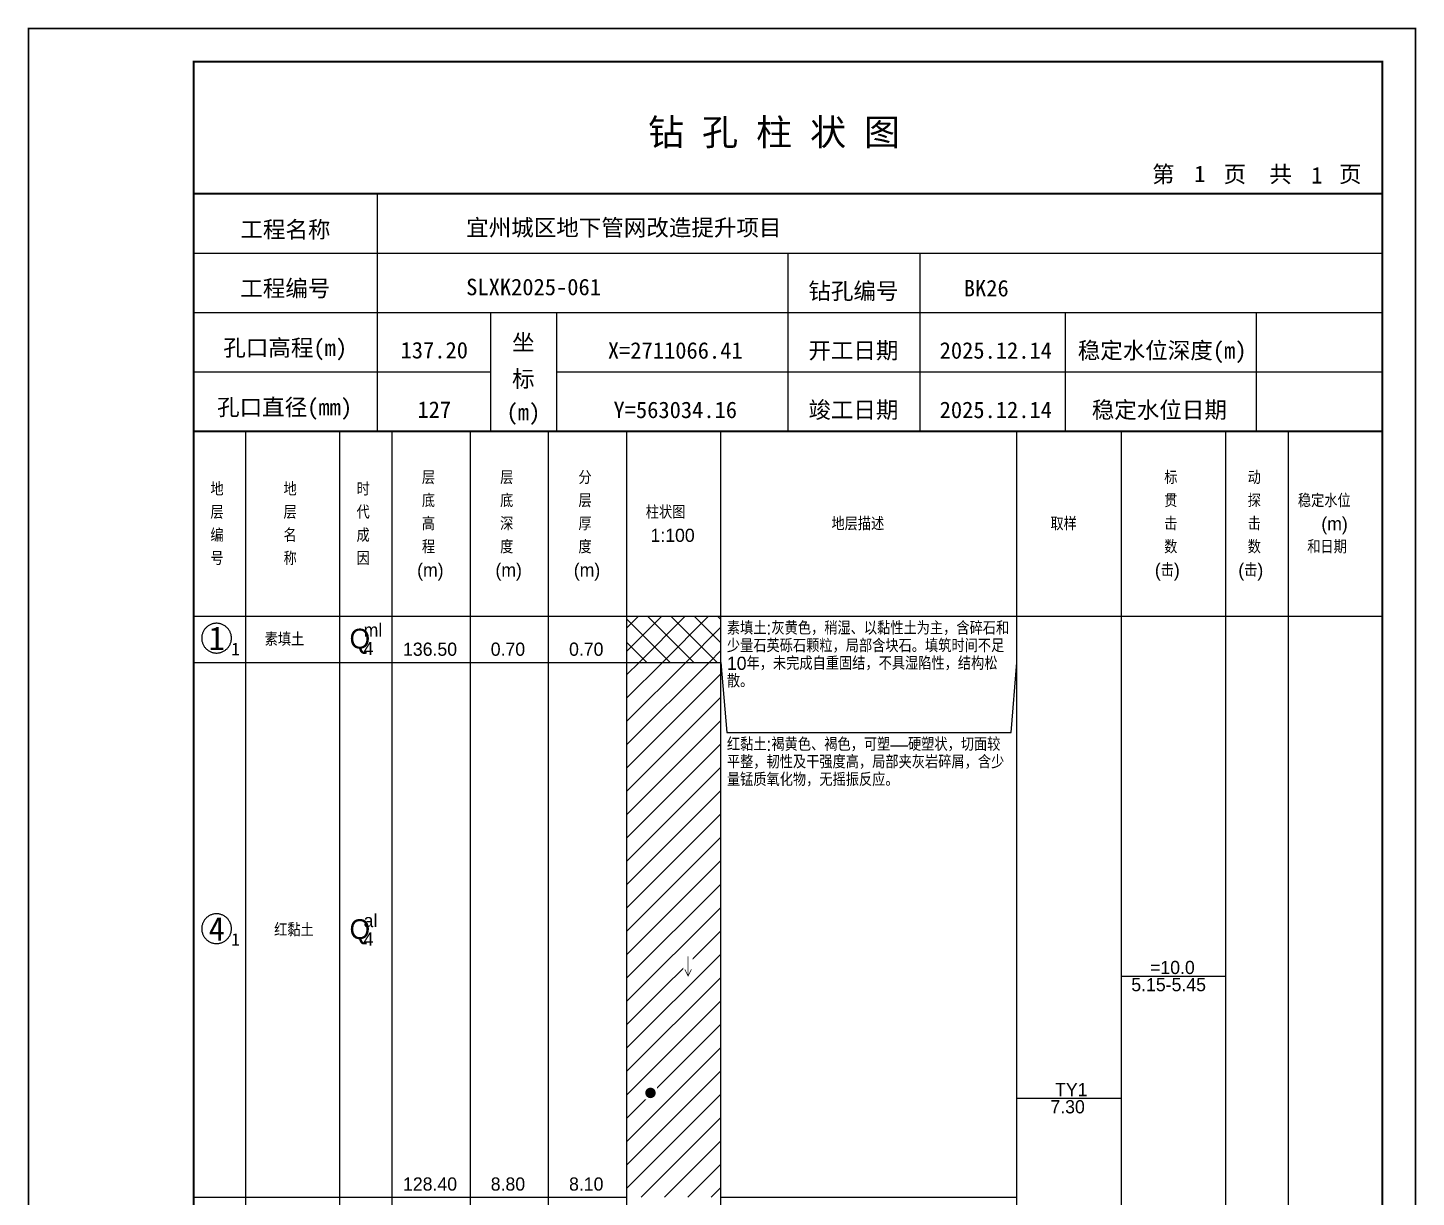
# Model space of a CAD drawing. Header units: millimetres. Extents: x 12489 to 89920, y 4630 to 4927.
# Drawn here: x 17989.3 to 18199.6, y 4749.7 to 4926.8 of the extents above; entities that cross this region are included whole.
import ezdxf
from ezdxf.enums import TextEntityAlignment as Align

# ---------------------------------------------------------------- set-up
doc = ezdxf.new("R2010")
doc.units = ezdxf.units.MM
doc.layers.add('GICAD_QUYANG', color=7, linetype='Continuous')
doc.layers.add('ZZT_TC', color=7, linetype='Continuous')
doc.styles.add('成果图图块', font='', dxfattribs={"height": 2.5})
doc.styles.add('成果图模板', font='')
doc.styles.add('成果图模板标题', font='simhei.ttf')
doc.styles.add('成果图表体', font='Comfont.shx', dxfattribs={"height": 2, "bigfont": 'Hztxt12a.shx'})
doc.styles.get('成果图图块').set_extended_font_data('FangSong_GB2312')
doc.styles.get('成果图模板').set_extended_font_data('FangSong_GB2312')

# ---------------------------------------------------------------- blocks, each defined once
blk = doc.blocks.new('DCBH-1-1-957', base_point=(0.3, -0.11))
at = {"layer": 'ZZT_TC', "color": 7}
blk.add_polyline3d([(-0.19, 2.31, 0), (-0.3, 2.31, 0), (-0.41, 2.3, 0), (-0.52, 2.29, 0), (-0.63, 2.27, 0), (-0.73, 2.24, 0), (-0.84, 2.21, 0), (-0.95, 2.18, 0), (-1.05, 2.14, 0), (-1.15, 2.09, 0), (-1.25, 2.04, 0), (-1.35, 1.99, 0), (-1.44, 1.93, 0), (-1.53, 1.87, 0), (-1.62, 1.8, 0), (-1.7, 1.73, 0), (-1.78, 1.65, 0), (-1.86, 1.57, 0), (-1.93, 1.49, 0), (-2, 1.4, 0), (-2.06, 1.31, 0), (-2.12, 1.22, 0), (-2.17, 1.12, 0), (-2.22, 1.02, 0), (-2.27, 0.92, 0), (-2.31, 0.82, 0), (-2.34, 0.71, 0), (-2.37, 0.61, 0), (-2.4, 0.5, 0), (-2.41, 0.39, 0), (-2.43, 0.28, 0), (-2.44, 0.17, 0), (-2.44, 0.06, 0), (-2.44, -0.05, 0), (-2.43, -0.16, 0), (-2.41, -0.27, 0), (-2.4, -0.38, 0), (-2.37, -0.49, 0), (-2.34, -0.6, 0), (-2.31, -0.7, 0), (-2.27, -0.8, 0), (-2.22, -0.9, 0), (-2.17, -1, 0), (-2.12, -1.1, 0), (-2.06, -1.19, 0), (-2, -1.28, 0), (-1.93, -1.37, 0), (-1.86, -1.45, 0), (-1.78, -1.53, 0), (-1.7, -1.61, 0), (-1.62, -1.68, 0), (-1.53, -1.75, 0), (-1.44, -1.81, 0), (-1.35, -1.87, 0), (-1.25, -1.93, 0), (-1.15, -1.98, 0), (-1.05, -2.02, 0), (-0.95, -2.06, 0), (-0.84, -2.1, 0), (-0.73, -2.13, 0), (-0.63, -2.15, 0), (-0.52, -2.17, 0), (-0.41, -2.18, 0), (-0.3, -2.19, 0), (-0.19, -2.19, 0), (-0.08, -2.19, 0), (0.03, -2.18, 0), (0.14, -2.17, 0), (0.25, -2.15, 0), (0.36, -2.13, 0), (0.47, -2.1, 0), (0.57, -2.06, 0), (0.67, -2.02, 0), (0.77, -1.98, 0), (0.87, -1.93, 0), (0.97, -1.87, 0), (1.06, -1.81, 0), (1.15, -1.75, 0), (1.24, -1.68, 0), (1.32, -1.61, 0), (1.4, -1.53, 0), (1.48, -1.45, 0), (1.55, -1.37, 0), (1.62, -1.28, 0), (1.68, -1.19, 0), (1.74, -1.1, 0), (1.8, -1, 0), (1.85, -0.9, 0), (1.89, -0.8, 0), (1.93, -0.7, 0), (1.97, -0.6, 0), (2, -0.49, 0), (2.02, -0.38, 0), (2.04, -0.27, 0), (2.05, -0.16, 0), (2.06, -0.05, 0), (2.06, 0.06, 0), (2.06, 0.17, 0), (2.05, 0.28, 0), (2.04, 0.39, 0), (2.02, 0.5, 0), (2, 0.61, 0), (1.97, 0.71, 0), (1.93, 0.82, 0), (1.89, 0.92, 0), (1.85, 1.02, 0), (1.8, 1.12, 0), (1.74, 1.22, 0), (1.68, 1.31, 0), (1.62, 1.4, 0), (1.55, 1.49, 0), (1.48, 1.57, 0), (1.4, 1.65, 0), (1.32, 1.73, 0), (1.24, 1.8, 0), (1.15, 1.87, 0), (1.06, 1.93, 0), (0.97, 1.99, 0), (0.87, 2.04, 0), (0.77, 2.09, 0), (0.67, 2.14, 0), (0.57, 2.18, 0), (0.47, 2.21, 0), (0.36, 2.24, 0), (0.25, 2.27, 0), (0.14, 2.29, 0), (0.03, 2.3, 0), (-0.08, 2.31, 0), (-0.19, 2.31, 0)], dxfattribs=at)
at = {"style": '成果图图块'}
blk.add_text('1', height=3.57, dxfattribs=at).set_placement((-0.16, -1.74), align=Align.CENTER)
blk.add_text('1', height=1.91, dxfattribs=at).set_placement((2.03, -2.53))
blk = doc.blocks.new('DCBH-1-1-958', base_point=(0.3, -0.11))
at = {"layer": 'ZZT_TC', "color": 7}
blk.add_polyline3d([(-0.19, 2.31, 0), (-0.3, 2.31, 0), (-0.41, 2.3, 0), (-0.52, 2.29, 0), (-0.63, 2.27, 0), (-0.73, 2.24, 0), (-0.84, 2.21, 0), (-0.95, 2.18, 0), (-1.05, 2.14, 0), (-1.15, 2.09, 0), (-1.25, 2.04, 0), (-1.35, 1.99, 0), (-1.44, 1.93, 0), (-1.53, 1.87, 0), (-1.62, 1.8, 0), (-1.7, 1.73, 0), (-1.78, 1.65, 0), (-1.86, 1.57, 0), (-1.93, 1.49, 0), (-2, 1.4, 0), (-2.06, 1.31, 0), (-2.12, 1.22, 0), (-2.17, 1.12, 0), (-2.22, 1.02, 0), (-2.27, 0.92, 0), (-2.31, 0.82, 0), (-2.34, 0.71, 0), (-2.37, 0.61, 0), (-2.4, 0.5, 0), (-2.41, 0.39, 0), (-2.43, 0.28, 0), (-2.44, 0.17, 0), (-2.44, 0.06, 0), (-2.44, -0.05, 0), (-2.43, -0.16, 0), (-2.41, -0.27, 0), (-2.4, -0.38, 0), (-2.37, -0.49, 0), (-2.34, -0.6, 0), (-2.31, -0.7, 0), (-2.27, -0.8, 0), (-2.22, -0.9, 0), (-2.17, -1, 0), (-2.12, -1.1, 0), (-2.06, -1.19, 0), (-2, -1.28, 0), (-1.93, -1.37, 0), (-1.86, -1.45, 0), (-1.78, -1.53, 0), (-1.7, -1.61, 0), (-1.62, -1.68, 0), (-1.53, -1.75, 0), (-1.44, -1.81, 0), (-1.35, -1.87, 0), (-1.25, -1.93, 0), (-1.15, -1.98, 0), (-1.05, -2.02, 0), (-0.95, -2.06, 0), (-0.84, -2.1, 0), (-0.73, -2.13, 0), (-0.63, -2.15, 0), (-0.52, -2.17, 0), (-0.41, -2.18, 0), (-0.3, -2.19, 0), (-0.19, -2.19, 0), (-0.08, -2.19, 0), (0.03, -2.18, 0), (0.14, -2.17, 0), (0.25, -2.15, 0), (0.36, -2.13, 0), (0.47, -2.1, 0), (0.57, -2.06, 0), (0.67, -2.02, 0), (0.77, -1.98, 0), (0.87, -1.93, 0), (0.97, -1.87, 0), (1.06, -1.81, 0), (1.15, -1.75, 0), (1.24, -1.68, 0), (1.32, -1.61, 0), (1.4, -1.53, 0), (1.48, -1.45, 0), (1.55, -1.37, 0), (1.62, -1.28, 0), (1.68, -1.19, 0), (1.74, -1.1, 0), (1.8, -1, 0), (1.85, -0.9, 0), (1.89, -0.8, 0), (1.93, -0.7, 0), (1.97, -0.6, 0), (2, -0.49, 0), (2.02, -0.38, 0), (2.04, -0.27, 0), (2.05, -0.16, 0), (2.06, -0.05, 0), (2.06, 0.06, 0), (2.06, 0.17, 0), (2.05, 0.28, 0), (2.04, 0.39, 0), (2.02, 0.5, 0), (2, 0.61, 0), (1.97, 0.71, 0), (1.93, 0.82, 0), (1.89, 0.92, 0), (1.85, 1.02, 0), (1.8, 1.12, 0), (1.74, 1.22, 0), (1.68, 1.31, 0), (1.62, 1.4, 0), (1.55, 1.49, 0), (1.48, 1.57, 0), (1.4, 1.65, 0), (1.32, 1.73, 0), (1.24, 1.8, 0), (1.15, 1.87, 0), (1.06, 1.93, 0), (0.97, 1.99, 0), (0.87, 2.04, 0), (0.77, 2.09, 0), (0.67, 2.14, 0), (0.57, 2.18, 0), (0.47, 2.21, 0), (0.36, 2.24, 0), (0.25, 2.27, 0), (0.14, 2.29, 0), (0.03, 2.3, 0), (-0.08, 2.31, 0), (-0.19, 2.31, 0)], dxfattribs=at)
at = {"style": '成果图图块'}
blk.add_text('4', height=3.57, dxfattribs=at).set_placement((-0.16, -1.74), align=Align.CENTER)
blk.add_text('1', height=1.91, dxfattribs=at).set_placement((2.03, -2.53))
blk = doc.blocks.new('gkqy1.dwg', base_point=(0.8, 0))
blk.add_wipeout([(-0.2, -0.2), (1.8, -0.2), (1.8, 1.8), (-0.2, 1.8)])
at = {"layer": 'GICAD_QUYANG'}
h = blk.add_hatch(color=7, dxfattribs=at)
edge = h.paths.add_edge_path()
edge.add_arc((0.8, 0.8), 0.8, 0, 360)
blk = doc.blocks.new('zztSLbg.dwg', base_point=(0.5, 0))
blk.add_wipeout([(-0.2, -0.2), (1.2, -0.2), (1.2, 3.2), (-0.2, 3.2)])
at = {"color": 7, "const_width": 0.1}
for points in [[(0.5, 3), (0.5, 0)], [(0, 1), (0.5, 0), (1, 1)]]:
    blk.add_lwpolyline(points, dxfattribs=at)
blk = doc.blocks.new('钻孔柱状图路桥昇龙制图梁世成校核莫家里.dwg26', base_point=(25, 236))
for p, q in [((52.82, 236), (52.82, 272)), ((25, 263), (205, 263)), ((115, 236), (115, 263)), ((135, 236), (135, 263)), ((25, 254), (205, 254)), ((70, 236), (70, 254)), ((80, 236), (80, 254)), ((157, 236), (157, 254)), ((185.95, 236), (185.95, 254)), ((25, 245), (70, 245)), ((80, 245), (205, 245))]:
    blk.add_line(p, q)
for points, const_width in [([(0, 0), (210, 0), (210, 297), (0, 297)], 0.25), ([(25, 5), (205, 5), (205, 292), (25, 292)], 0.3)]:
    blk.add_lwpolyline(points, close=True, dxfattribs=dict(const_width=const_width))
at = {"const_width": 0.3}
for points in [[(25, 272), (205, 272)], [(25, 236), (205, 236)]]:
    blk.add_lwpolyline(points, dxfattribs=at)
for s, height, style, p in [('钻 孔 柱 状 图', 4, '成果图模板标题', (93.8, 279.31)), ('第', 2.5, '成果图模板', (170.12, 273.7)), ('页', 2.5, '成果图模板', (180.96, 273.7)), ('共', 2.5, '成果图模板', (187.88, 273.7)), ('页', 2.5, '成果图模板', (198.44, 273.7)), ('工程名称', 2.5, '成果图模板', (32.07, 265.32)), ('宜州城区地下管网改造提升项目', 2.5, '成果图模板', (66.26, 265.61)), ('工程编号', 2.5, '成果图模板', (32.05, 256.41)), ('SLXK2025-061', 2.5, '成果图模板', (66.26, 256.61)), ('钻孔编号', 2.5, '成果图模板', (118.08, 256)), ('BK26', 2.5, '成果图模板', (141.61, 256.43)), ('孔口高程(m)', 2.5, '成果图模板', (29.48, 247.41)), ('坐', 2.5, '成果图模板', (73.21, 248.24)), ('开工日期', 2.5, '成果图模板', (118.08, 247)), ('稳定水位深度(m)', 2.5, '成果图模板', (158.86, 247)), ('标', 2.5, '成果图模板', (73.21, 242.7)), ('孔口直径(mm)', 2.5, '成果图模板', (28.54, 238.41)), ('(m) ', 2.5, '成果图模板', (72.38, 237.65)), ('竣工日期', 2.5, '成果图模板', (118.08, 238)), ('稳定水位日期', 2.5, '成果图模板', (160.99, 238))]:
    blk.add_text(s, height=height, dxfattribs=dict(style=style)).set_placement(p)
at = {"style": '成果图模板'}
for s, p in [('1', (177.35, 273.74)), ('1', (195.08, 273.53)), ('137.20', (61.43, 247.04)), ('X=2711066.41', (97.92, 247)), ('2025.12.14', (146.46, 247)), ('127', (61.43, 238.04)), ('Y=563034.16', (97.92, 238)), ('2025.12.14', (146.46, 238))]:
    blk.add_text(s, height=2.5, dxfattribs=at).set_placement(p, align=Align.CENTER)

msp = doc.modelspace()

# ---------------------------------------------------------------- hatches: boundary and pattern name
at = {"linetype": 'Continuous'}
h = msp.add_hatch(dxfattribs=at)
h.set_pattern_fill('GKSTT', scale=0.5, style=0, pattern_type=2)
h.set_pattern_definition([(45, (0, 0), (-1.76776695, 1.76776695), []), (135, (0, 0), (-1.76776695, -1.76776695), [])])
h.paths.add_polyline_path([(18080.06, 4830.71), (18094.29, 4830.71), (18094.29, 4837.71), (18080.06, 4837.71)])
h = msp.add_hatch(dxfattribs=at)
h.set_pattern_fill('GKNXT', scale=0.5, style=0, pattern_type=2)
h.set_pattern_definition([(45, (0, 0), (-1.76776695, 1.76776695), [])])
h.paths.add_polyline_path([(18080.06, 4749.71), (18094.29, 4749.71), (18094.29, 4830.71), (18080.06, 4830.71)])

# ---------------------------------------------------------------- linework, layer by layer
at = {"color": 0}
for p, q in [((18014.45, 4837.71), (18022.35, 4837.71)), ((18014.45, 4830.71), (18014.45, 4837.71)), ((18022.35, 4830.71), (18022.35, 4837.71)), ((18014.45, 4830.71), (18022.35, 4830.71)), ((18014.45, 4830.71), (18022.35, 4830.71)), ((18014.45, 4749.71), (18014.45, 4830.71)), ((18022.35, 4749.71), (18022.35, 4830.71)), ((18014.45, 4749.71), (18022.35, 4749.71))]:
    msp.add_line(p, q, dxfattribs=at)
for points in [[(18014.45, 4865.71), (18022.35, 4865.71)], [(18014.45, 4837.71), (18014.45, 4865.71)], [(18022.35, 4837.71), (18022.35, 4865.71)], [(18022.35, 4865.71), (18036.58, 4865.71)], [(18022.35, 4837.71), (18022.35, 4865.71)], [(18036.58, 4837.71), (18036.58, 4865.71)], [(18036.58, 4865.71), (18044.49, 4865.71)], [(18036.58, 4837.71), (18036.58, 4865.71)], [(18044.49, 4837.71), (18044.49, 4865.71)], [(18044.49, 4865.71), (18056.35, 4865.71)], [(18044.49, 4837.71), (18044.49, 4865.71)], [(18056.35, 4837.71), (18056.35, 4865.71)], [(18056.35, 4865.71), (18068.2, 4865.71)], [(18056.35, 4837.71), (18056.35, 4865.71)], [(18068.2, 4837.71), (18068.2, 4865.71)], [(18068.2, 4865.71), (18080.06, 4865.71)], [(18068.2, 4837.71), (18068.2, 4865.71)], [(18080.06, 4837.71), (18080.06, 4865.71)], [(18080.06, 4865.71), (18094.29, 4865.71)], [(18080.06, 4837.71), (18080.06, 4865.71)], [(18094.29, 4837.71), (18094.29, 4865.71)], [(18094.29, 4865.71), (18139.11, 4865.71)], [(18094.29, 4837.71), (18094.29, 4865.71)], [(18139.11, 4837.71), (18139.11, 4865.71)], [(18139.11, 4865.71), (18154.92, 4865.71)], [(18139.11, 4837.71), (18139.11, 4865.71)], [(18154.92, 4837.71), (18154.92, 4865.71)], [(18154.92, 4865.71), (18170.73, 4865.71)], [(18154.92, 4837.71), (18154.92, 4865.71)], [(18170.73, 4837.71), (18170.73, 4865.71)], [(18170.73, 4865.71), (18180.22, 4865.71)], [(18170.73, 4837.71), (18170.73, 4865.71)], [(18180.22, 4837.71), (18180.22, 4865.71)], [(18180.22, 4865.71), (18194.45, 4865.71)], [(18180.22, 4837.71), (18180.22, 4865.71)], [(18194.45, 4837.71), (18194.45, 4865.71)], [(18014.45, 4837.71), (18022.35, 4837.71)], [(18014.45, 4643.71), (18014.45, 4837.71)], [(18014.45, 4837.71), (18022.35, 4837.71)], [(18022.35, 4643.71), (18022.35, 4837.71)], [(18022.35, 4837.71), (18036.58, 4837.71)], [(18022.35, 4643.71), (18022.35, 4837.71)], [(18022.35, 4837.71), (18036.58, 4837.71)], [(18022.35, 4837.71), (18036.58, 4837.71)], [(18022.35, 4830.71), (18022.35, 4837.71)], [(18036.58, 4643.71), (18036.58, 4837.71)], [(18036.58, 4830.71), (18036.58, 4837.71)], [(18036.58, 4837.71), (18044.49, 4837.71)], [(18036.58, 4643.71), (18036.58, 4837.71)], [(18036.58, 4837.71), (18044.49, 4837.71)], [(18036.58, 4837.71), (18044.49, 4837.71)], [(18036.58, 4830.71), (18036.58, 4837.71)], [(18044.49, 4643.71), (18044.49, 4837.71)], [(18044.49, 4830.71), (18044.49, 4837.71)], [(18044.49, 4837.71), (18056.35, 4837.71)], [(18044.49, 4643.71), (18044.49, 4837.71)], [(18044.49, 4837.71), (18056.35, 4837.71)], [(18044.49, 4837.71), (18056.35, 4837.71)], [(18044.49, 4830.71), (18044.49, 4837.71)], [(18056.35, 4643.71), (18056.35, 4837.71)], [(18056.35, 4830.71), (18056.35, 4837.71)], [(18056.35, 4837.71), (18068.2, 4837.71)], [(18056.35, 4643.71), (18056.35, 4837.71)], [(18056.35, 4837.71), (18068.2, 4837.71)], [(18056.35, 4837.71), (18068.2, 4837.71)], [(18056.35, 4830.71), (18056.35, 4837.71)], [(18068.2, 4643.71), (18068.2, 4837.71)], [(18068.2, 4830.71), (18068.2, 4837.71)], [(18068.2, 4837.71), (18080.06, 4837.71)], [(18068.2, 4643.71), (18068.2, 4837.71)], [(18068.2, 4837.71), (18080.06, 4837.71)], [(18068.2, 4837.71), (18080.06, 4837.71)], [(18068.2, 4830.71), (18068.2, 4837.71)], [(18080.06, 4643.71), (18080.06, 4837.71)], [(18080.06, 4830.71), (18080.06, 4837.71)], [(18080.06, 4837.71), (18094.29, 4837.71)], [(18080.06, 4643.71), (18080.06, 4837.71)], [(18080.06, 4837.71), (18094.29, 4837.71)], [(18094.29, 4643.71), (18094.29, 4837.71)], [(18094.29, 4837.71), (18139.11, 4837.71)], [(18094.29, 4643.71), (18094.29, 4837.71)], [(18094.29, 4837.71), (18139.11, 4837.71)], [(18094.29, 4830.71), (18094.29, 4837.71)], [(18139.11, 4643.71), (18139.11, 4837.71)], [(18139.11, 4830.71), (18139.11, 4837.71)], [(18139.11, 4837.71), (18154.92, 4837.71)], [(18139.11, 4643.71), (18139.11, 4837.71)], [(18139.11, 4837.71), (18154.92, 4837.71)], [(18154.92, 4643.71), (18154.92, 4837.71)], [(18154.92, 4837.71), (18170.73, 4837.71)], [(18154.92, 4643.71), (18154.92, 4837.71)], [(18154.92, 4837.71), (18170.73, 4837.71)], [(18170.73, 4643.71), (18170.73, 4837.71)], [(18170.73, 4837.71), (18180.22, 4837.71)], [(18170.73, 4643.71), (18170.73, 4837.71)], [(18170.73, 4837.71), (18180.22, 4837.71)], [(18180.22, 4643.71), (18180.22, 4837.71)], [(18180.22, 4837.71), (18194.45, 4837.71)], [(18180.22, 4643.71), (18180.22, 4837.71)], [(18180.22, 4837.71), (18194.45, 4837.71)], [(18194.45, 4643.71), (18194.45, 4837.71)], [(18022.35, 4830.71), (18036.58, 4830.71)], [(18022.35, 4830.71), (18036.58, 4830.71)], [(18022.35, 4749.71), (18022.35, 4830.71)], [(18036.58, 4749.71), (18036.58, 4830.71)], [(18036.58, 4830.71), (18044.49, 4830.71)], [(18036.58, 4830.71), (18044.49, 4830.71)], [(18036.58, 4749.71), (18036.58, 4830.71)], [(18044.49, 4749.71), (18044.49, 4830.71)], [(18044.49, 4830.71), (18056.35, 4830.71)], [(18044.49, 4830.71), (18056.35, 4830.71)], [(18044.49, 4749.71), (18044.49, 4830.71)], [(18056.35, 4749.71), (18056.35, 4830.71)], [(18056.35, 4830.71), (18068.2, 4830.71)], [(18056.35, 4830.71), (18068.2, 4830.71)], [(18056.35, 4749.71), (18056.35, 4830.71)], [(18068.2, 4749.71), (18068.2, 4830.71)], [(18068.2, 4830.71), (18080.06, 4830.71)], [(18068.2, 4830.71), (18080.06, 4830.71)], [(18068.2, 4749.71), (18068.2, 4830.71)], [(18080.06, 4749.71), (18080.06, 4830.71)], [(18094.29, 4830.71), (18095.19, 4820.11)], [(18094.29, 4749.71), (18094.29, 4830.71)], [(18138.22, 4820.11), (18139.11, 4830.71)], [(18139.11, 4749.71), (18139.11, 4830.71)], [(18095.19, 4820.11), (18138.22, 4820.11)], [(18154.92, 4783.21), (18170.73, 4783.21)], [(18139.11, 4764.71), (18154.92, 4764.71)], [(18022.35, 4749.71), (18036.58, 4749.71)], [(18036.58, 4749.71), (18044.49, 4749.71)], [(18044.49, 4749.71), (18056.35, 4749.71)], [(18056.35, 4749.71), (18068.2, 4749.71)], [(18068.2, 4749.71), (18080.06, 4749.71)], [(18094.29, 4749.71), (18139.11, 4749.71)]]:
    msp.add_lwpolyline(points, dxfattribs=at)
at = {"color": 7, "flags": 128}
msp.add_lwpolyline([(18080.06, 4830.71), (18094.29, 4830.71)], dxfattribs=at)

# ---------------------------------------------------------------- block references
for name, p in [('DCBH-1-1-957', (18018.4, 4834.21)), ('DCBH-1-1-958', (18018.4, 4790.21))]:
    msp.add_blockref(name, p)

# ---------------------------------------------------------------- texts
at = {"color": 0, "style": '成果图表体'}
for s, height, p in [('层', 2, (18049, 4857.71)), ('层', 2, (18060.85, 4857.71)), ('分', 2, (18072.71, 4857.71)), ('标', 2, (18161.41, 4857.71)), ('动', 2, (18174.05, 4857.71)), ('地', 2, (18016.98, 4855.96)), ('地', 2, (18028.05, 4855.96)), ('时', 2, (18039.11, 4855.96)), ('底', 2, (18049, 4854.21)), ('底', 2, (18060.85, 4854.21)), ('层', 2, (18072.71, 4854.21)), ('贯', 2, (18161.41, 4854.21)), ('探', 2, (18174.05, 4854.21)), ('稳定水位', 2, (18181.65, 4854.21)), ('层', 2, (18016.98, 4852.46)), ('层', 2, (18028.05, 4852.46)), ('代', 2, (18039.11, 4852.46)), ('高', 2, (18049, 4850.71)), ('深', 2, (18060.85, 4850.71)), ('厚', 2, (18072.71, 4850.71)), ('柱状图', 2, (18082.91, 4852.46)), ('地层描述', 2, (18111.02, 4850.71)), ('取样', 2, (18144.18, 4850.71)), ('击', 2, (18161.41, 4850.71)), ('击', 2, (18174.05, 4850.71)), ('(m)', 2, (18185.2, 4850.71)), ('编', 2, (18016.98, 4848.96)), ('名', 2, (18028.05, 4848.96)), ('成', 2, (18039.11, 4848.96)), ('1:100', 2, (18083.62, 4848.96)), ('程', 2, (18049, 4847.21)), ('度', 2, (18060.85, 4847.21)), ('度', 2, (18072.71, 4847.21)), ('数', 2, (18161.41, 4847.21)), ('数', 2, (18174.05, 4847.21)), ('和日期', 2, (18183.07, 4847.21)), ('号', 2, (18016.98, 4845.46)), ('称', 2, (18028.05, 4845.46)), ('因', 2, (18039.11, 4845.46)), ('(m)', 2, (18048.28, 4843.71)), ('(m)', 2, (18060.14, 4843.71)), ('(m)', 2, (18072, 4843.71)), ('(击)', 2, (18159.99, 4843.71)), ('(击)', 2, (18172.63, 4843.71)), ('Q', 3, (18038.05, 4832.81)), ('ml', 2, (18040.18, 4834.61)), ('素填土', 2, (18025.2, 4833.21)), ('4', 2, (18040.18, 4831.81)), ('136.50', 2, (18046.15, 4831.71)), ('0.70', 2, (18059.43, 4831.71)), ('0.70', 2, (18071.29, 4831.71)), ('Q', 3, (18038.05, 4788.81)), ('al', 2, (18040.18, 4790.61)), ('红黏土', 2, (18026.63, 4789.21)), ('4', 2, (18040.18, 4787.81)), ('=10.0', 2, (18159.27, 4783.51)), ('5.15-5.45', 2, (18156.43, 4780.91)), ('TY1', 2, (18144.89, 4765.01)), ('7.30', 2, (18144.18, 4762.41)), ('128.40', 2, (18046.15, 4750.71)), ('8.80', 2, (18059.43, 4750.71)), ('8.10', 2, (18071.29, 4750.71))]:
    msp.add_text(s, height=height, dxfattribs=at).set_placement(p)
at = {"color": 0, "char_height": 2, "width": 43.0292, "attachment_point": 1, "line_spacing_factor": 0.8, "style": '成果图表体'}
for s, insert in [('素填土:灰黄色，稍湿、以黏性土为主，含碎石和少量石英砾石颗粒，局部含块石。填筑时间不足10年，未完成自重固结，不具湿陷性，结构松散。', (18095.19, 4836.91)), ('红黏土:褐黄色、褐色，可塑—硬塑状，切面较平整，韧性及干强度高，局部夹灰岩碎屑，含少量锰质氧化物，无摇振反应。', (18095.19, 4819.31))]:
    msp.add_mtext(s, dxfattribs=dict(at, insert=insert))

# ---------------------------------------------------------------- next in the draw order: block references
for name, p in [('zztSLbg.dwg', (18089.31, 4783.21)), ('gkqy1.dwg', (18083.62, 4764.71))]:
    msp.add_blockref(name, p)

# ---------------------------------------------------------------- next in the draw order: block references
msp.add_blockref('钻孔柱状图路桥昇龙制图梁世成校核莫家里.dwg26', (18014.45, 4865.71))

doc.saveas('drawing.dxf')
